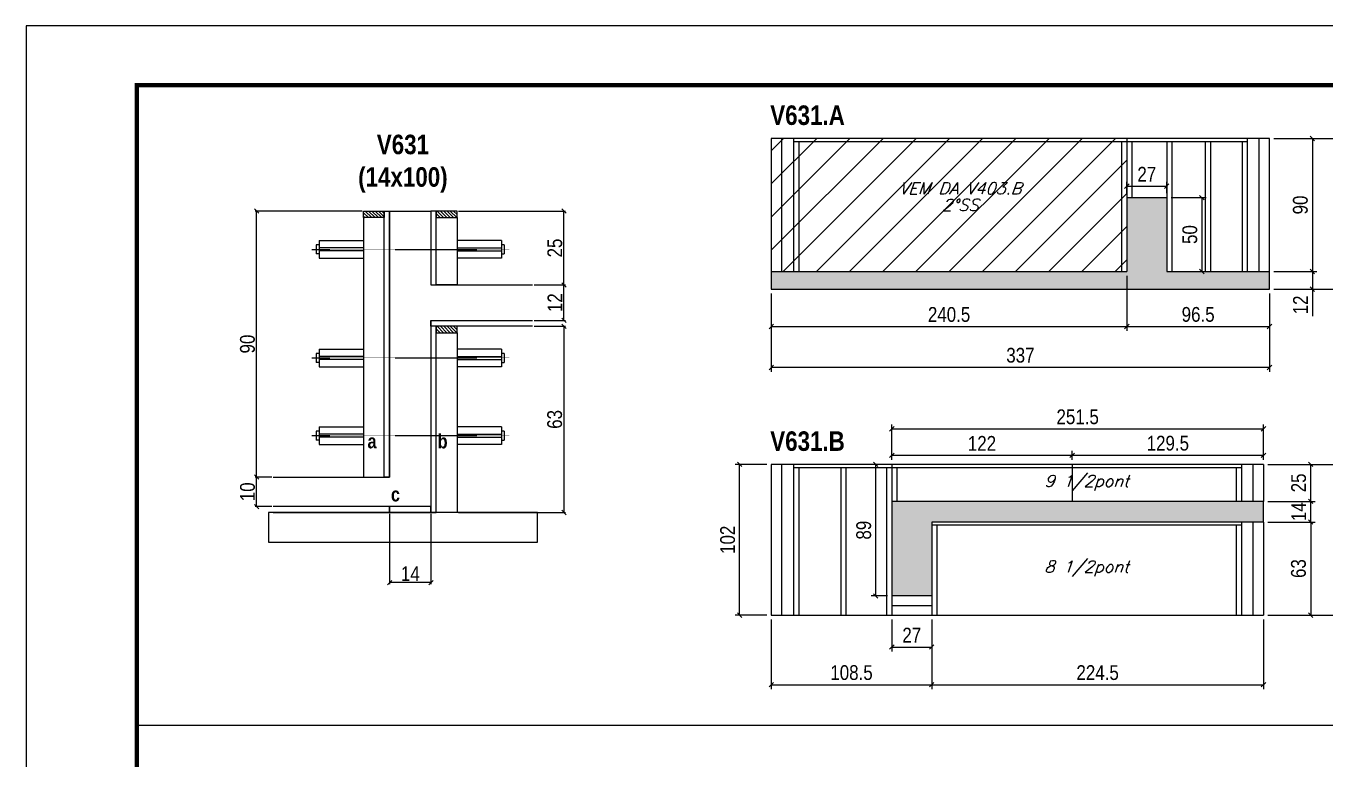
# Model space of a CAD drawing. Extents: x 3309 to 9590, y -2522 to 14608.
# Drawn here: x 8078 to 8957, y 9517 to 10014 of the extents above; entities that cross this region are included whole.
import ezdxf

# ---------------------------------------------------------------- set-up
doc = ezdxf.new("R2010")
doc.units = 0
doc.linetypes.add('DASHED', pattern=[0.75, 0.5, -0.25])
doc.linetypes.add('HIDDEN', pattern=[0.375, 0.25, -0.125])
for name, color, linetype in [('barrote', 251, 'Continuous'), ('COTA', 241, 'Continuous'), ('detalhes', 4, 'Continuous'), ('NOMENCLATURA', 7, 'Continuous'), ('Painéis', 200, 'Continuous'), ('SARR_2.2x7', 40, 'Continuous'), ('SARR_3.5x7', 81, 'Continuous'), ('TENSOR', 3, 'Continuous'), ('texto', 7, 'Continuous')]:
    doc.layers.add(name, color=color, linetype=linetype)
for name, color, linetype, lineweight in [('CONCRETO', 251, 'Continuous', 25), ('Folhas', 255, 'Continuous', 9), ('Hachura', 251, 'Continuous', 9), ('SARRAFO DE PRESSAO', 251, 'DASHED', 9)]:
    doc.layers.add(name, color=color, linetype=linetype, lineweight=lineweight)
doc.styles.add('COTA TECNICA', font='techl___.ttf', dxfattribs={"height": 10})
doc.styles.add('COTA TECNICA 2X', font='techl___.ttf', dxfattribs={"height": 10})
doc.styles.add('Romans', font='romans.shx')
doc.styles.add('TECNICA', font='techb___.ttf', dxfattribs={"height": 10})
doc.dimstyles.new('PAINEL', dxfattribs={"dimtxt": 10, "dimasz": 3, "dimexe": 3, "dimexo": 3, "dimgap": 3, "dimtad": 1, "dimdec": 1, "dimzin": 12, "dimdsep": 46, "dimtxsty": 'COTA TECNICA', "dimblk1": 'OBLIQUE', "dimblk2": 'OBLIQUE', "dimsah": 1, "dimcen": 0.9, "dimclrd": 4, "dimclre": 4, "dimclrt": 240, "dimadec": 1, "dimazin": 3, "dimtfac": 1, "dimtdec": 1, "dimtmove": 0, "dimatfit": 3, "dimfxl": 1, "dimtolj": 1, "dimtzin": 12, "dimarcsym": 0})
doc.dimstyles.new('SECAO', dxfattribs={"dimscale": 0.333333, "dimtxt": 5, "dimasz": 9, "dimexe": 3, "dimexo": 3, "dimgap": 3, "dimtad": 1, "dimdec": 1, "dimlfac": 0.5, "dimzin": 12, "dimdsep": 46, "dimtxsty": 'COTA TECNICA 2X', "dimblk1": 'OBLIQUE', "dimblk2": 'OBLIQUE', "dimsah": 1, "dimcen": 0.9, "dimclrd": 4, "dimclre": 4, "dimclrt": 240, "dimadec": 1, "dimazin": 3, "dimtfac": 1, "dimtdec": 1, "dimtmove": 0, "dimatfit": 3, "dimfxl": 1, "dimtolj": 1, "dimtzin": 12, "dimarcsym": 0})

# ---------------------------------------------------------------- blocks, each defined once
blk = doc.blocks.new('9999999999')
at = {"layer": 'Folhas'}
blk.add_lwpolyline([(98138.98, 34190.21), (99623.98, 34190.21), (99623.98, 35240.21), (98138.98, 35240.21)], close=True, dxfattribs=at)
at = {"layer": 'Folhas', "color": 30, "const_width": 3}
blk.add_lwpolyline([(98213.98, 34230.21), (99583.98, 34230.21), (99583.98, 35200.21), (98213.98, 35200.21)], close=True, dxfattribs=at)
blk = doc.blocks.new('_Oblique')
at = {"color": 0, "linetype": 'ByBlock', "lineweight": -2}
blk.add_line((-0.5, -0.5), (0.5, 0.5), dxfattribs=at)
blk = doc.blocks.new('*D502')
at = {"layer": 'COTA', "color": 4, "lineweight": -2, "transparency": 16777216}
for p, q in [((8244.16, 9708.28), (8232.85, 9708.28)), ((8233.85, 9688.28), (8233.85, 9708.28)), ((8244.16, 9688.28), (8232.85, 9688.28))]:
    blk.add_line(p, q, dxfattribs=at)
at = {"layer": 'Defpoints', "color": 0, "transparency": 16777216}
for p in [(8233.85, 9708.28), (8245.16, 9708.28), (8245.16, 9688.28)]:
    blk.add_point(p, dxfattribs=at)
at = {"layer": 'COTA', "color": 4, "lineweight": -2, "transparency": 16777216, "xscale": 3, "yscale": 3, "zscale": 3}
for p, rotation in [((8233.85, 9708.28), 90), ((8233.85, 9688.28), 270)]:
    blk.add_blockref('_Oblique', p, dxfattribs=dict(at, rotation=rotation))
at = {"layer": 'COTA', "color": 240, "transparency": 16777216, "insert": (8227.75, 9698.28), "char_height": 10, "attachment_point": 5, "rotation": 90, "style": 'COTA TECNICA 2X'}
blk.add_mtext('\\A1;10', dxfattribs=at)
blk = doc.blocks.new('*D503')
at = {"layer": 'COTA', "color": 4, "lineweight": -2, "transparency": 16777216}
for p, q in [((8305.26, 9888.28), (8232.85, 9888.28)), ((8233.85, 9708.28), (8233.85, 9888.28)), ((8244.16, 9708.28), (8232.85, 9708.28))]:
    blk.add_line(p, q, dxfattribs=at)
at = {"layer": 'Defpoints', "color": 0, "transparency": 16777216}
for p in [(8233.85, 9888.28), (8306.26, 9888.28), (8245.16, 9708.28)]:
    blk.add_point(p, dxfattribs=at)
at = {"layer": 'COTA', "color": 4, "lineweight": -2, "transparency": 16777216, "xscale": 3, "yscale": 3, "zscale": 3}
for p, rotation in [((8233.85, 9888.28), 90), ((8233.85, 9708.28), 270)]:
    blk.add_blockref('_Oblique', p, dxfattribs=dict(at, rotation=rotation))
at = {"layer": 'COTA', "color": 240, "transparency": 16777216, "insert": (8227.72, 9798.28), "char_height": 10, "attachment_point": 5, "rotation": 90, "style": 'COTA TECNICA 2X'}
blk.add_mtext('\\A1;90', dxfattribs=at)
blk = doc.blocks.new('*D504')
at = {"layer": 'COTA', "color": 4, "lineweight": -2, "transparency": 16777216}
for p, q in [((8421.56, 9810.28), (8442.78, 9810.28)), ((8441.78, 9810.28), (8441.78, 9684.28)), ((8370.46, 9684.28), (8442.78, 9684.28))]:
    blk.add_line(p, q, dxfattribs=at)
at = {"layer": 'Defpoints', "color": 0, "transparency": 16777216}
for p in [(8420.56, 9810.28), (8369.46, 9684.28, 0), (8441.78, 9684.28)]:
    blk.add_point(p, dxfattribs=at)
at = {"layer": 'COTA', "color": 4, "lineweight": -2, "transparency": 16777216, "xscale": 3, "yscale": 3, "zscale": 3}
for p, rotation in [((8441.78, 9810.28), 90), ((8441.78, 9684.28), 270)]:
    blk.add_blockref('_Oblique', p, dxfattribs=dict(at, rotation=rotation))
at = {"layer": 'COTA', "color": 240, "transparency": 16777216, "insert": (8435.56, 9747.28), "char_height": 10, "attachment_point": 5, "rotation": 90, "style": 'COTA TECNICA 2X'}
blk.add_mtext('\\A1;63', dxfattribs=at)
blk = doc.blocks.new('*D505')
at = {"layer": 'COTA', "color": 4, "lineweight": -2, "transparency": 16777216}
for p, q in [((8421.56, 9838.28), (8442.78, 9838.28)), ((8441.78, 9814.28), (8441.78, 9838.28)), ((8421.56, 9814.28), (8442.78, 9814.28))]:
    blk.add_line(p, q, dxfattribs=at)
at = {"layer": 'Defpoints', "color": 0, "transparency": 16777216}
for p in [(8420.56, 9838.28), (8441.78, 9838.28), (8420.56, 9814.28)]:
    blk.add_point(p, dxfattribs=at)
at = {"layer": 'COTA', "color": 4, "lineweight": -2, "transparency": 16777216, "xscale": 3, "yscale": 3, "zscale": 3}
for p, rotation in [((8441.78, 9838.28), 90), ((8441.78, 9814.28), 270)]:
    blk.add_blockref('_Oblique', p, dxfattribs=dict(at, rotation=rotation))
at = {"layer": 'COTA', "color": 240, "transparency": 16777216, "insert": (8435.72, 9826.28), "char_height": 10, "attachment_point": 5, "rotation": 90, "style": 'COTA TECNICA 2X'}
blk.add_mtext('\\A1;12', dxfattribs=at)
blk = doc.blocks.new('*D506')
at = {"layer": 'COTA', "color": 4, "lineweight": -2, "transparency": 16777216}
for p, q in [((8370.46, 9888.28), (8442.78, 9888.28)), ((8441.78, 9838.28), (8441.78, 9888.28)), ((8421.56, 9838.28), (8442.78, 9838.28))]:
    blk.add_line(p, q, dxfattribs=at)
at = {"layer": 'Defpoints', "color": 0, "transparency": 16777216}
for p in [(8369.46, 9888.28), (8441.78, 9888.28), (8420.56, 9838.28)]:
    blk.add_point(p, dxfattribs=at)
at = {"layer": 'COTA', "color": 4, "lineweight": -2, "transparency": 16777216, "xscale": 3, "yscale": 3, "zscale": 3}
for p, rotation in [((8441.78, 9888.28), 90), ((8441.78, 9838.28), 270)]:
    blk.add_blockref('_Oblique', p, dxfattribs=dict(at, rotation=rotation))
at = {"layer": 'COTA', "color": 240, "transparency": 16777216, "insert": (8435.67, 9863.28), "char_height": 10, "attachment_point": 5, "rotation": 90, "style": 'COTA TECNICA 2X'}
blk.add_mtext('\\A1;25', dxfattribs=at)
blk = doc.blocks.new('*D507')
at = {"layer": 'COTA', "color": 4, "lineweight": -2, "transparency": 16777216}
for p, q in [((8323.86, 9683.28), (8323.86, 9635.81)), ((8351.86, 9683.28), (8351.86, 9635.81)), ((8351.86, 9636.81), (8323.86, 9636.81))]:
    blk.add_line(p, q, dxfattribs=at)
at = {"layer": 'Defpoints', "color": 0, "transparency": 16777216}
for p in [(8323.86, 9684.28), (8351.86, 9684.28), (8323.86, 9636.81)]:
    blk.add_point(p, dxfattribs=at)
at = {"layer": 'COTA', "color": 4, "lineweight": -2, "transparency": 16777216, "xscale": 3, "yscale": 3, "zscale": 3, "rotation": 180}
blk.add_blockref('_Oblique', (8323.86, 9636.81), dxfattribs=at)
at = {"layer": 'COTA', "color": 4, "lineweight": -2, "transparency": 16777216, "xscale": 3, "yscale": 3, "zscale": 3}
blk.add_blockref('_Oblique', (8351.86, 9636.81), dxfattribs=at)
at = {"layer": 'COTA', "color": 240, "transparency": 16777216, "insert": (8337.86, 9642.88), "char_height": 10, "attachment_point": 5, "style": 'COTA TECNICA 2X'}
blk.add_mtext('\\A1;14', dxfattribs=at)
blk = doc.blocks.new('*D508')
at = {"layer": 'COTA', "color": 4, "lineweight": -2, "transparency": 16777216}
for p, q in [((8582.11, 9832.4), (8582.11, 9779.43)), ((8919.11, 9832.4), (8919.11, 9779.43)), ((8919.11, 9782.43), (8582.11, 9782.43))]:
    blk.add_line(p, q, dxfattribs=at)
at = {"layer": 'Defpoints', "color": 0, "transparency": 16777216}
for p in [(8582.11, 9835.4, 0), (8919.11, 9835.4), (8582.11, 9782.43)]:
    blk.add_point(p, dxfattribs=at)
at = {"layer": 'COTA', "color": 4, "lineweight": -2, "transparency": 16777216, "xscale": 3, "yscale": 3, "zscale": 3, "rotation": 180}
blk.add_blockref('_Oblique', (8582.11, 9782.43), dxfattribs=at)
at = {"layer": 'COTA', "color": 4, "lineweight": -2, "transparency": 16777216, "xscale": 3, "yscale": 3, "zscale": 3}
blk.add_blockref('_Oblique', (8919.11, 9782.43), dxfattribs=at)
at = {"layer": 'COTA', "color": 240, "transparency": 16777216, "insert": (8750.61, 9790.65), "char_height": 10, "attachment_point": 5, "style": 'COTA TECNICA'}
blk.add_mtext('\\A1;337', dxfattribs=at)
blk = doc.blocks.new('*D509')
at = {"layer": 'COTA', "color": 4, "lineweight": -2, "transparency": 16777216}
for p, q in [((8922.11, 9937.4), (8951.17, 9937.4)), ((8948.17, 9937.4), (8948.17, 9847.4)), ((8922.11, 9847.4), (8951.17, 9847.4))]:
    blk.add_line(p, q, dxfattribs=at)
at = {"layer": 'Defpoints', "color": 0, "transparency": 16777216}
for p in [(8919.11, 9937.4, 0), (8919.11, 9847.4, 0), (8948.17, 9847.4)]:
    blk.add_point(p, dxfattribs=at)
at = {"layer": 'COTA', "color": 4, "lineweight": -2, "transparency": 16777216, "xscale": 3, "yscale": 3, "zscale": 3}
for p, rotation in [((8948.17, 9937.4), 90), ((8948.17, 9847.4), 270)]:
    blk.add_blockref('_Oblique', p, dxfattribs=dict(at, rotation=rotation))
at = {"layer": 'COTA', "color": 240, "transparency": 16777216, "insert": (8940.04, 9892.4), "char_height": 10, "attachment_point": 5, "rotation": 90, "style": 'COTA TECNICA'}
blk.add_mtext('\\A1;90', dxfattribs=at)
blk = doc.blocks.new('*D510')
at = {"layer": 'COTA', "color": 4, "lineweight": -2, "transparency": 16777216}
for p, q in [((8822.61, 9844.4), (8822.61, 9807.14)), ((8582.11, 9832.4), (8582.11, 9807.14)), ((8582.11, 9810.14), (8822.61, 9810.14))]:
    blk.add_line(p, q, dxfattribs=at)
at = {"layer": 'Defpoints', "color": 0, "transparency": 16777216}
for p in [(8822.61, 9847.4, 0), (8582.11, 9835.4, 0), (8822.61, 9810.14)]:
    blk.add_point(p, dxfattribs=at)
at = {"layer": 'COTA', "color": 4, "lineweight": -2, "transparency": 16777216, "xscale": 3, "yscale": 3, "zscale": 3, "rotation": 180}
blk.add_blockref('_Oblique', (8582.11, 9810.14), dxfattribs=at)
at = {"layer": 'COTA', "color": 4, "lineweight": -2, "transparency": 16777216, "xscale": 3, "yscale": 3, "zscale": 3}
blk.add_blockref('_Oblique', (8822.61, 9810.14), dxfattribs=at)
at = {"layer": 'COTA', "color": 240, "transparency": 16777216, "insert": (8702.36, 9818.24), "char_height": 10, "attachment_point": 5, "style": 'COTA TECNICA'}
blk.add_mtext('\\A1;240.5', dxfattribs=at)
blk = doc.blocks.new('*D511')
at = {"layer": 'COTA', "color": 4, "lineweight": -2, "transparency": 16777216}
for p, q in [((8822.61, 9844.4), (8822.61, 9807.14)), ((8919.11, 9832.4), (8919.11, 9807.14)), ((8822.61, 9810.14), (8919.11, 9810.14))]:
    blk.add_line(p, q, dxfattribs=at)
at = {"layer": 'Defpoints', "color": 0, "transparency": 16777216}
for p in [(8822.61, 9847.4, 0), (8919.11, 9835.4), (8919.11, 9810.14)]:
    blk.add_point(p, dxfattribs=at)
at = {"layer": 'COTA', "color": 4, "lineweight": -2, "transparency": 16777216, "xscale": 3, "yscale": 3, "zscale": 3, "rotation": 180}
blk.add_blockref('_Oblique', (8822.61, 9810.14), dxfattribs=at)
at = {"layer": 'COTA', "color": 4, "lineweight": -2, "transparency": 16777216, "xscale": 3, "yscale": 3, "zscale": 3}
blk.add_blockref('_Oblique', (8919.11, 9810.14), dxfattribs=at)
at = {"layer": 'COTA', "color": 240, "transparency": 16777216, "insert": (8870.86, 9818.27), "char_height": 10, "attachment_point": 5, "style": 'COTA TECNICA'}
blk.add_mtext('\\A1;96.5', dxfattribs=at)
blk = doc.blocks.new('*D512')
at = {"layer": 'COTA', "color": 4, "lineweight": -2, "transparency": 16777216}
for p, q in [((8852.61, 9897.4), (8876.39, 9897.4)), ((8873.39, 9897.4), (8873.39, 9847.4)), ((8852.61, 9847.4), (8876.39, 9847.4))]:
    blk.add_line(p, q, dxfattribs=at)
at = {"layer": 'Defpoints', "color": 0, "transparency": 16777216}
for p in [(8849.61, 9897.4), (8849.61, 9847.4), (8873.39, 9847.4)]:
    blk.add_point(p, dxfattribs=at)
at = {"layer": 'COTA', "color": 4, "lineweight": -2, "transparency": 16777216, "xscale": 3, "yscale": 3, "zscale": 3}
for p, rotation in [((8873.39, 9897.4), 90), ((8873.39, 9847.4), 270)]:
    blk.add_blockref('_Oblique', p, dxfattribs=dict(at, rotation=rotation))
at = {"layer": 'COTA', "color": 240, "transparency": 16777216, "insert": (8865.28, 9872.4), "char_height": 10, "attachment_point": 5, "rotation": 90, "style": 'COTA TECNICA'}
blk.add_mtext('\\A1;50', dxfattribs=at)
blk = doc.blocks.new('*D513')
at = {"layer": 'COTA', "color": 4, "lineweight": -2, "transparency": 16777216}
for p, q in [((8822.61, 9900.4), (8822.61, 9908.12)), ((8822.61, 9905.12), (8849.61, 9905.12)), ((8849.61, 9900.4), (8849.61, 9908.12))]:
    blk.add_line(p, q, dxfattribs=at)
at = {"layer": 'Defpoints', "color": 0, "transparency": 16777216}
for p in [(8849.61, 9905.12), (8822.61, 9897.4, 0), (8849.61, 9897.4, 0)]:
    blk.add_point(p, dxfattribs=at)
at = {"layer": 'COTA', "color": 4, "lineweight": -2, "transparency": 16777216, "xscale": 3, "yscale": 3, "zscale": 3, "rotation": 180}
blk.add_blockref('_Oblique', (8822.61, 9905.12), dxfattribs=at)
at = {"layer": 'COTA', "color": 4, "lineweight": -2, "transparency": 16777216, "xscale": 3, "yscale": 3, "zscale": 3}
blk.add_blockref('_Oblique', (8849.61, 9905.12), dxfattribs=at)
at = {"layer": 'COTA', "color": 240, "transparency": 16777216, "insert": (8836.11, 9913.19), "char_height": 10, "attachment_point": 5, "style": 'COTA TECNICA'}
blk.add_mtext('\\A1;27', dxfattribs=at)
blk = doc.blocks.new('*D514')
at = {"layer": 'COTA', "color": 4, "lineweight": -2, "transparency": 16777216}
for p, q in [((8922.11, 9847.4), (8951.17, 9847.4)), ((8948.17, 9847.4), (8948.17, 9835.4)), ((8922.11, 9835.4), (8951.17, 9835.4)), ((8948.17, 9835.4), (8948.17, 9817.09))]:
    blk.add_line(p, q, dxfattribs=at)
at = {"layer": 'Defpoints', "color": 0, "transparency": 16777216}
for p in [(8919.11, 9847.4), (8919.11, 9835.4, 0), (8948.17, 9835.4)]:
    blk.add_point(p, dxfattribs=at)
at = {"layer": 'COTA', "color": 4, "lineweight": -2, "transparency": 16777216, "xscale": 3, "yscale": 3, "zscale": 3}
for p, rotation in [((8948.17, 9847.4), 90), ((8948.17, 9835.4), 270)]:
    blk.add_blockref('_Oblique', p, dxfattribs=dict(at, rotation=rotation))
at = {"layer": 'COTA', "color": 240, "transparency": 16777216, "insert": (8940.11, 9824.74), "char_height": 10, "attachment_point": 5, "rotation": 90, "style": 'COTA TECNICA'}
blk.add_mtext('\\A1;12', dxfattribs=at)
blk = doc.blocks.new('*D515')
at = {"layer": 'COTA', "color": 4, "lineweight": -2, "transparency": 16777216}
for p, q in [((8922.11, 9937.4), (8983.54, 9937.4)), ((8980.54, 9835.4), (8980.54, 9937.4)), ((8922.11, 9835.4), (8983.54, 9835.4))]:
    blk.add_line(p, q, dxfattribs=at)
at = {"layer": 'Defpoints', "color": 0, "transparency": 16777216}
for p in [(8919.11, 9937.4), (8980.54, 9937.4), (8919.11, 9835.4, 0)]:
    blk.add_point(p, dxfattribs=at)
at = {"layer": 'COTA', "color": 4, "lineweight": -2, "transparency": 16777216, "xscale": 3, "yscale": 3, "zscale": 3}
for p, rotation in [((8980.54, 9937.4), 90), ((8980.54, 9835.4), 270)]:
    blk.add_blockref('_Oblique', p, dxfattribs=dict(at, rotation=rotation))
at = {"layer": 'COTA', "color": 240, "transparency": 16777216, "insert": (8972.43, 9886.4), "char_height": 10, "attachment_point": 5, "rotation": 90, "style": 'COTA TECNICA'}
blk.add_mtext('\\A1;102', dxfattribs=at)
blk = doc.blocks.new('*D516')
at = {"layer": 'COTA', "color": 4, "lineweight": -2, "transparency": 16777216}
for p, q in [((8582.11, 9611.8), (8582.11, 9564.73)), ((8690.61, 9611.8), (8690.61, 9564.73)), ((8582.11, 9567.73), (8690.61, 9567.73))]:
    blk.add_line(p, q, dxfattribs=at)
at = {"layer": 'Defpoints', "color": 0, "transparency": 16777216}
for p in [(8582.11, 9614.8, 0), (8690.61, 9614.8, 0), (8690.61, 9567.73)]:
    blk.add_point(p, dxfattribs=at)
at = {"layer": 'COTA', "color": 4, "lineweight": -2, "transparency": 16777216, "xscale": 3, "yscale": 3, "zscale": 3, "rotation": 180}
blk.add_blockref('_Oblique', (8582.11, 9567.73), dxfattribs=at)
at = {"layer": 'COTA', "color": 4, "lineweight": -2, "transparency": 16777216, "xscale": 3, "yscale": 3, "zscale": 3}
blk.add_blockref('_Oblique', (8690.61, 9567.73), dxfattribs=at)
at = {"layer": 'COTA', "color": 240, "transparency": 16777216, "insert": (8636.36, 9575.86), "char_height": 10, "attachment_point": 5, "style": 'COTA TECNICA'}
blk.add_mtext('\\A1;108.5', dxfattribs=at)
blk = doc.blocks.new('*D517')
at = {"layer": 'COTA', "color": 4, "lineweight": -2, "transparency": 16777216}
for p, q in [((8579.11, 9716.8), (8557.67, 9716.8)), ((8560.67, 9614.8), (8560.67, 9716.8)), ((8579.11, 9614.8), (8557.67, 9614.8))]:
    blk.add_line(p, q, dxfattribs=at)
at = {"layer": 'Defpoints', "color": 0, "transparency": 16777216}
for p in [(8560.67, 9716.8), (8582.11, 9716.8), (8582.11, 9614.8)]:
    blk.add_point(p, dxfattribs=at)
at = {"layer": 'COTA', "color": 4, "lineweight": -2, "transparency": 16777216, "xscale": 3, "yscale": 3, "zscale": 3}
for p, rotation in [((8560.67, 9716.8), 90), ((8560.67, 9614.8), 270)]:
    blk.add_blockref('_Oblique', p, dxfattribs=dict(at, rotation=rotation))
at = {"layer": 'COTA', "color": 240, "transparency": 16777216, "insert": (8552.57, 9665.8), "char_height": 10, "attachment_point": 5, "rotation": 90, "style": 'COTA TECNICA'}
blk.add_mtext('\\A1;102', dxfattribs=at)
blk = doc.blocks.new('*D518')
at = {"layer": 'COTA', "color": 4, "lineweight": -2, "transparency": 16777216}
for p, q in [((8690.61, 9611.8), (8690.61, 9564.73)), ((8915.11, 9611.8), (8915.11, 9564.73)), ((8690.61, 9567.73), (8915.11, 9567.73))]:
    blk.add_line(p, q, dxfattribs=at)
at = {"layer": 'Defpoints', "color": 0, "transparency": 16777216}
for p in [(8690.61, 9614.8), (8915.11, 9614.8), (8915.11, 9567.73)]:
    blk.add_point(p, dxfattribs=at)
at = {"layer": 'COTA', "color": 4, "lineweight": -2, "transparency": 16777216, "xscale": 3, "yscale": 3, "zscale": 3, "rotation": 180}
blk.add_blockref('_Oblique', (8690.61, 9567.73), dxfattribs=at)
at = {"layer": 'COTA', "color": 4, "lineweight": -2, "transparency": 16777216, "xscale": 3, "yscale": 3, "zscale": 3}
blk.add_blockref('_Oblique', (8915.11, 9567.73), dxfattribs=at)
at = {"layer": 'COTA', "color": 240, "transparency": 16777216, "insert": (8802.86, 9575.84), "char_height": 10, "attachment_point": 5, "style": 'COTA TECNICA'}
blk.add_mtext('\\A1;224.5', dxfattribs=at)
blk = doc.blocks.new('*D519')
at = {"layer": 'COTA', "color": 4, "lineweight": -2, "transparency": 16777216}
for p, q in [((8918.11, 9677.8), (8949.99, 9677.8)), ((8946.99, 9677.8), (8946.99, 9614.8)), ((8918.11, 9614.8), (8949.99, 9614.8))]:
    blk.add_line(p, q, dxfattribs=at)
at = {"layer": 'Defpoints', "color": 0, "transparency": 16777216}
for p in [(8915.11, 9677.8), (8915.11, 9614.8), (8946.99, 9614.8)]:
    blk.add_point(p, dxfattribs=at)
at = {"layer": 'COTA', "color": 4, "lineweight": -2, "transparency": 16777216, "xscale": 3, "yscale": 3, "zscale": 3}
for p, rotation in [((8946.99, 9677.8), 90), ((8946.99, 9614.8), 270)]:
    blk.add_blockref('_Oblique', p, dxfattribs=dict(at, rotation=rotation))
at = {"layer": 'COTA', "color": 240, "transparency": 16777216, "insert": (8938.77, 9646.3), "char_height": 10, "attachment_point": 5, "rotation": 90, "style": 'COTA TECNICA'}
blk.add_mtext('\\A1;63', dxfattribs=at)
blk = doc.blocks.new('*D520')
at = {"layer": 'COTA', "color": 4, "lineweight": -2, "transparency": 16777216}
for p, q in [((8918.11, 9691.8), (8949.99, 9691.8)), ((8946.99, 9677.8), (8946.99, 9691.8)), ((8918.11, 9677.8), (8949.99, 9677.8))]:
    blk.add_line(p, q, dxfattribs=at)
at = {"layer": 'Defpoints', "color": 0, "transparency": 16777216}
for p in [(8915.11, 9691.8), (8946.99, 9691.8), (8915.11, 9677.8)]:
    blk.add_point(p, dxfattribs=at)
at = {"layer": 'COTA', "color": 4, "lineweight": -2, "transparency": 16777216, "xscale": 3, "yscale": 3, "zscale": 3}
for p, rotation in [((8946.99, 9691.8), 90), ((8946.99, 9677.8), 270)]:
    blk.add_blockref('_Oblique', p, dxfattribs=dict(at, rotation=rotation))
at = {"layer": 'COTA', "color": 240, "transparency": 16777216, "insert": (8938.91, 9684.8), "char_height": 10, "attachment_point": 5, "rotation": 90, "style": 'COTA TECNICA'}
blk.add_mtext('\\A1;14', dxfattribs=at)
blk = doc.blocks.new('*D521')
at = {"layer": 'COTA', "color": 4, "lineweight": -2, "transparency": 16777216}
for p, q in [((8918.11, 9716.8), (8949.99, 9716.8)), ((8946.99, 9691.8), (8946.99, 9716.8)), ((8918.11, 9691.8), (8949.99, 9691.8))]:
    blk.add_line(p, q, dxfattribs=at)
at = {"layer": 'Defpoints', "color": 0, "transparency": 16777216}
for p in [(8915.11, 9716.8), (8946.99, 9716.8), (8915.11, 9691.8)]:
    blk.add_point(p, dxfattribs=at)
at = {"layer": 'COTA', "color": 4, "lineweight": -2, "transparency": 16777216, "xscale": 3, "yscale": 3, "zscale": 3}
for p, rotation in [((8946.99, 9716.8), 90), ((8946.99, 9691.8), 270)]:
    blk.add_blockref('_Oblique', p, dxfattribs=dict(at, rotation=rotation))
at = {"layer": 'COTA', "color": 240, "transparency": 16777216, "insert": (8938.88, 9704.3), "char_height": 10, "attachment_point": 5, "rotation": 90, "style": 'COTA TECNICA'}
blk.add_mtext('\\A1;25', dxfattribs=at)
blk = doc.blocks.new('*D522')
at = {"layer": 'COTA', "color": 4, "lineweight": -2, "transparency": 16777216}
for p, q in [((8918.11, 9716.8), (8980.35, 9716.8)), ((8977.35, 9614.8), (8977.35, 9716.8)), ((8918.11, 9614.8), (8980.35, 9614.8))]:
    blk.add_line(p, q, dxfattribs=at)
at = {"layer": 'Defpoints', "color": 0, "transparency": 16777216}
for p in [(8915.11, 9716.8), (8977.35, 9716.8), (8915.11, 9614.8)]:
    blk.add_point(p, dxfattribs=at)
at = {"layer": 'COTA', "color": 4, "lineweight": -2, "transparency": 16777216, "xscale": 3, "yscale": 3, "zscale": 3}
for p, rotation in [((8977.35, 9716.8), 90), ((8977.35, 9614.8), 270)]:
    blk.add_blockref('_Oblique', p, dxfattribs=dict(at, rotation=rotation))
at = {"layer": 'COTA', "color": 240, "transparency": 16777216, "insert": (8969.25, 9665.8), "char_height": 10, "attachment_point": 5, "rotation": 90, "style": 'COTA TECNICA'}
blk.add_mtext('\\A1;102', dxfattribs=at)
blk = doc.blocks.new('*D523')
at = {"layer": 'COTA', "color": 4, "lineweight": -2, "transparency": 16777216}
for p, q in [((8660.61, 9716.8), (8649.75, 9716.8)), ((8652.75, 9627.8), (8652.75, 9716.8)), ((8660.61, 9627.8), (8649.75, 9627.8))]:
    blk.add_line(p, q, dxfattribs=at)
at = {"layer": 'Defpoints', "color": 0, "transparency": 16777216}
for p in [(8652.75, 9716.8), (8663.61, 9716.8), (8663.61, 9627.8)]:
    blk.add_point(p, dxfattribs=at)
at = {"layer": 'COTA', "color": 4, "lineweight": -2, "transparency": 16777216, "xscale": 3, "yscale": 3, "zscale": 3}
for p, rotation in [((8652.75, 9716.8), 90), ((8652.75, 9627.8), 270)]:
    blk.add_blockref('_Oblique', p, dxfattribs=dict(at, rotation=rotation))
at = {"layer": 'COTA', "color": 240, "transparency": 16777216, "insert": (8644.65, 9672.3), "char_height": 10, "attachment_point": 5, "rotation": 90, "style": 'COTA TECNICA'}
blk.add_mtext('\\A1;89', dxfattribs=at)
blk = doc.blocks.new('*D524')
at = {"layer": 'COTA', "color": 4, "lineweight": -2, "transparency": 16777216}
for p, q in [((8663.61, 9611.8), (8663.61, 9590.2)), ((8690.61, 9611.8), (8690.61, 9590.2)), ((8663.61, 9593.2), (8690.61, 9593.2))]:
    blk.add_line(p, q, dxfattribs=at)
at = {"layer": 'Defpoints', "color": 0, "transparency": 16777216}
for p in [(8663.61, 9614.8), (8690.61, 9614.8), (8690.61, 9593.2)]:
    blk.add_point(p, dxfattribs=at)
at = {"layer": 'COTA', "color": 4, "lineweight": -2, "transparency": 16777216, "xscale": 3, "yscale": 3, "zscale": 3, "rotation": 180}
blk.add_blockref('_Oblique', (8663.61, 9593.2), dxfattribs=at)
at = {"layer": 'COTA', "color": 4, "lineweight": -2, "transparency": 16777216, "xscale": 3, "yscale": 3, "zscale": 3}
blk.add_blockref('_Oblique', (8690.61, 9593.2), dxfattribs=at)
at = {"layer": 'COTA', "color": 240, "transparency": 16777216, "insert": (8677.11, 9601.27), "char_height": 10, "attachment_point": 5, "style": 'COTA TECNICA'}
blk.add_mtext('\\A1;27', dxfattribs=at)
blk = doc.blocks.new('*D525')
at = {"layer": 'COTA', "color": 4, "lineweight": -2, "transparency": 16777216}
for p, q in [((8663.61, 9719.8), (8663.61, 9743.87)), ((8663.61, 9740.87), (8915.11, 9740.87)), ((8915.11, 9719.8), (8915.11, 9743.87))]:
    blk.add_line(p, q, dxfattribs=at)
at = {"layer": 'Defpoints', "color": 0, "transparency": 16777216}
for p in [(8915.11, 9740.87), (8663.61, 9716.8), (8915.11, 9716.8)]:
    blk.add_point(p, dxfattribs=at)
at = {"layer": 'COTA', "color": 4, "lineweight": -2, "transparency": 16777216, "xscale": 3, "yscale": 3, "zscale": 3, "rotation": 180}
blk.add_blockref('_Oblique', (8663.61, 9740.87), dxfattribs=at)
at = {"layer": 'COTA', "color": 4, "lineweight": -2, "transparency": 16777216, "xscale": 3, "yscale": 3, "zscale": 3}
blk.add_blockref('_Oblique', (8915.11, 9740.87), dxfattribs=at)
at = {"layer": 'COTA', "color": 240, "transparency": 16777216, "insert": (8789.36, 9748.98), "char_height": 10, "attachment_point": 5, "style": 'COTA TECNICA'}
blk.add_mtext('\\A1;251.5', dxfattribs=at)
blk = doc.blocks.new('*D526')
at = {"layer": 'COTA', "color": 4, "lineweight": -2, "transparency": 16777216}
for p, q in [((8663.61, 9719.8), (8663.61, 9725.98)), ((8663.61, 9722.98), (8785.61, 9722.98)), ((8785.61, 9719.8), (8785.61, 9725.98))]:
    blk.add_line(p, q, dxfattribs=at)
at = {"layer": 'Defpoints', "color": 0, "transparency": 16777216}
for p in [(8785.61, 9722.98), (8663.61, 9716.8), (8785.61, 9716.8)]:
    blk.add_point(p, dxfattribs=at)
at = {"layer": 'COTA', "color": 4, "lineweight": -2, "transparency": 16777216, "xscale": 3, "yscale": 3, "zscale": 3, "rotation": 180}
blk.add_blockref('_Oblique', (8663.61, 9722.98), dxfattribs=at)
at = {"layer": 'COTA', "color": 4, "lineweight": -2, "transparency": 16777216, "xscale": 3, "yscale": 3, "zscale": 3}
blk.add_blockref('_Oblique', (8785.61, 9722.98), dxfattribs=at)
at = {"layer": 'COTA', "color": 240, "transparency": 16777216, "insert": (8724.61, 9731.04), "char_height": 10, "attachment_point": 5, "style": 'COTA TECNICA'}
blk.add_mtext('\\A1;122', dxfattribs=at)
blk = doc.blocks.new('*D527')
at = {"layer": 'COTA', "color": 4, "lineweight": -2, "transparency": 16777216}
for p, q in [((8785.61, 9719.8), (8785.61, 9725.98)), ((8785.61, 9722.98), (8915.11, 9722.98)), ((8915.11, 9719.8), (8915.11, 9725.98))]:
    blk.add_line(p, q, dxfattribs=at)
at = {"layer": 'Defpoints', "color": 0, "transparency": 16777216}
for p in [(8915.11, 9722.98), (8785.61, 9716.8), (8915.11, 9716.8)]:
    blk.add_point(p, dxfattribs=at)
at = {"layer": 'COTA', "color": 4, "lineweight": -2, "transparency": 16777216, "xscale": 3, "yscale": 3, "zscale": 3, "rotation": 180}
blk.add_blockref('_Oblique', (8785.61, 9722.98), dxfattribs=at)
at = {"layer": 'COTA', "color": 4, "lineweight": -2, "transparency": 16777216, "xscale": 3, "yscale": 3, "zscale": 3}
blk.add_blockref('_Oblique', (8915.11, 9722.98), dxfattribs=at)
at = {"layer": 'COTA', "color": 240, "transparency": 16777216, "insert": (8850.36, 9731.12), "char_height": 10, "attachment_point": 5, "style": 'COTA TECNICA'}
blk.add_mtext('\\A1;129.5', dxfattribs=at)

msp = doc.modelspace()

# ---------------------------------------------------------------- hatches: boundary and pattern name
at = {"layer": 'COTA'}
h = msp.add_hatch(dxfattribs=at)
h.set_pattern_fill('AR-CONC', color=256, scale=0.03)
h.set_pattern_definition([(50, (0, 21.1446), (5.46554, -0.4781726), [0.5715, -6.2865]), (355, (0, 21.1446), (-1.0573026, 5.7317054), [0.4572, -5.0292175]), (100.451445, (0.4555, 21.105), (4.4082374, 5.2535326), [0.4857003, -5.3427073]), (46.1842, (0, 22.6686), (8.1323712, -1.26127), [0.85725, -9.42975]), (96.63556, (0.678, 22.5635), (7.122124, 7.4227837), [0.7285507, -8.014068]), (351.18415, (0, 22.669), (7.122124, 7.422784), [0.685799, -7.543792]), (21, (0.762, 22.2876), (4.5484317, -3.067956), [0.5715, -6.2865]), (326, (0.762, 22.2876), (1.8540609, 5.525639), [0.4572, -5.0292]), (71.451445, (1.141, 22.032), (6.4024926, 2.457683), [0.4857003, -5.3426981]), (37.5, (0, 21.1446), (0.0926581, 2.53665117), [0, -4.96824, 0, -5.1054, 0, -5.04825]), (7.5, (0, 21.1446), (2.0045899, 3.00541724), [0, -2.91084, 0, -4.85394, 0, -1.92405]), (327.5, (-1.6993, 21.1446), (4.06771786, -0.17186232), [0, -1.905, 0, -5.9436, 0, -7.8867]), (317.5, (-2.4613, 21.1446), (4.4438754, 0.7627947), [0, -2.4765, 0, -3.94716, 0, -5.6007])])
h.paths.add_polyline_path([(8849.61, 9897.4), (8822.61, 9897.4), (8822.61, 9847.4), (8582.11, 9847.4), (8582.11, 9835.4), (8919.11, 9835.4), (8919.11, 9847.4), (8849.61, 9847.4)])
h = msp.add_hatch(dxfattribs=at)
h.set_pattern_fill('AR-CONC', color=256, scale=0.03)
h.set_pattern_definition([(50, (0, 104.931), (5.46554, -0.4781726), [0.5715, -6.2865]), (355, (0, 104.931), (-1.0573026, 5.7317054), [0.4572, -5.0292175]), (100.451445, (0.4555, 104.891), (4.4082374, 5.2535326), [0.4857003, -5.3427073]), (46.1842, (0, 106.455), (8.1323712, -1.26127), [0.85725, -9.42975]), (96.63556, (0.678, 106.35), (7.122124, 7.4227837), [0.7285507, -8.014068]), (351.18415, (0, 106.455), (7.122124, 7.422784), [0.685799, -7.543792]), (21, (0.762, 106.074), (4.5484317, -3.067956), [0.5715, -6.2865]), (326, (0.762, 106.074), (1.8540609, 5.525639), [0.4572, -5.0292]), (71.451445, (1.141, 105.818), (6.4024926, 2.457683), [0.4857003, -5.3426981]), (37.5, (0, 104.9308), (0.0926581, 2.53665117), [0, -4.96824, 0, -5.1054, 0, -5.04825]), (7.5, (0, 104.9308), (2.0045899, 3.00541724), [0, -2.91084, 0, -4.85394, 0, -1.92405]), (327.5, (-1.6993, 104.9308), (4.06771786, -0.17186232), [0, -1.905, 0, -5.9436, 0, -7.8867]), (317.5, (-2.4613, 104.9308), (4.4438754, 0.7627947), [0, -2.4765, 0, -3.94716, 0, -5.6007])])
h.paths.add_polyline_path([(8663.61, 9627.8), (8690.61, 9627.8), (8690.61, 9677.8), (8915.11, 9677.8), (8915.11, 9691.8), (8663.61, 9691.8)])
at = {"layer": 'Hachura', "linetype": 'ByBlock'}
h = msp.add_hatch(dxfattribs=at)
h.set_pattern_fill('ANSI31', color=256, scale=5)
h.paths.add_polyline_path([(8822.61, 9847.4), (8822.61, 9937.4), (8582.11, 9937.4), (8582.11, 9847.4)])
at = {"layer": 'SARR_2.2x7'}
h = msp.add_hatch(dxfattribs=at)
h.set_pattern_fill('ANSI31', color=256, scale=0.5, angle=90)
h.set_pattern_definition([(135, (41493.7997, -113628.2887), (-1.122532015, -1.122532015), [])])
h.paths.add_polyline_path([(8320.26, 9888.28), (8320.26, 9883.88), (8306.26, 9883.88), (8306.26, 9888.28)])
h = msp.add_hatch(dxfattribs=at)
h.set_pattern_fill('ANSI31', color=256, scale=0.5, angle=90)
h.set_pattern_definition([(135, (41463.7997, -113628.2887), (-1.122532015, -1.122532015), [])])
h.paths.add_polyline_path([(8355.46, 9888.28), (8355.46, 9883.88), (8369.46, 9883.88), (8369.46, 9888.28)])
h = msp.add_hatch(dxfattribs=at)
h.set_pattern_fill('ANSI31', color=256, scale=0.5, angle=90)
h.set_pattern_definition([(135, (41463.7997, -113706.2887), (-1.122532015, -1.122532015), [])])
h.paths.add_polyline_path([(8355.46, 9810.28), (8355.46, 9805.88), (8369.46, 9805.88), (8369.46, 9810.28)])

# ---------------------------------------------------------------- linework, layer by layer
at = {"ltscale": 3}
for p, q in [((8276.26, 9868.37), (8276.26, 9856.37)), ((8276.26, 9868.37), (8306.26, 9868.37)), ((8399.46, 9868.37), (8369.46, 9868.37)), ((8399.46, 9868.37), (8399.46, 9856.37)), ((8274.26, 9865.37), (8274.26, 9859.37)), ((8276.26, 9865.37), (8274.26, 9865.37)), ((8276.26, 9859.37), (8274.26, 9859.37)), ((8306.26, 9863.37), (8276.26, 9863.37)), ((8306.26, 9861.37), (8276.26, 9861.37)), ((8369.46, 9863.37), (8399.46, 9863.37)), ((8369.46, 9861.37), (8399.46, 9861.37)), ((8401.46, 9865.37), (8399.46, 9865.37)), ((8399.46, 9859.37), (8401.46, 9859.37)), ((8401.46, 9865.37), (8401.46, 9859.37)), ((8276.26, 9856.37), (8306.26, 9856.37)), ((8399.46, 9856.37), (8369.46, 9856.37)), ((8274.26, 9791.9), (8274.26, 9785.9)), ((8276.26, 9791.9), (8274.26, 9791.9)), ((8276.26, 9794.9), (8276.26, 9782.9)), ((8276.26, 9794.9), (8306.26, 9794.9)), ((8306.26, 9789.9), (8276.26, 9789.9)), ((8399.46, 9794.9), (8369.46, 9794.9)), ((8369.46, 9789.9), (8399.46, 9789.9)), ((8399.46, 9794.9), (8399.46, 9782.9)), ((8401.46, 9791.9), (8399.46, 9791.9)), ((8401.46, 9791.9), (8401.46, 9785.9)), ((8276.26, 9785.9), (8274.26, 9785.9)), ((8306.26, 9787.9), (8276.26, 9787.9)), ((8276.26, 9782.9), (8306.26, 9782.9)), ((8369.46, 9787.9), (8399.46, 9787.9)), ((8399.46, 9782.9), (8369.46, 9782.9)), ((8399.46, 9785.9), (8401.46, 9785.9)), ((8274.26, 9739.28), (8274.26, 9733.28)), ((8276.26, 9739.28), (8274.26, 9739.28)), ((8276.26, 9742.28), (8276.26, 9730.28)), ((8276.26, 9742.28), (8306.26, 9742.28)), ((8306.26, 9737.28), (8276.26, 9737.28)), ((8399.46, 9742.28), (8369.46, 9742.28)), ((8369.46, 9737.28), (8399.46, 9737.28)), ((8399.46, 9742.28), (8399.46, 9730.28)), ((8401.46, 9739.28), (8399.46, 9739.28)), ((8401.46, 9739.28), (8401.46, 9733.28)), ((8276.26, 9733.28), (8274.26, 9733.28)), ((8306.26, 9735.28), (8276.26, 9735.28)), ((8276.26, 9730.28), (8306.26, 9730.28)), ((8369.46, 9735.28), (8399.46, 9735.28)), ((8399.46, 9730.28), (8369.46, 9730.28)), ((8399.46, 9733.28), (8401.46, 9733.28))]:
    msp.add_line(p, q, dxfattribs=at)
at = {"layer": 'barrote'}
msp.add_lwpolyline([(8241.9, 9664.28), (8423.82, 9664.28), (8423.82, 9684.28), (8241.9, 9684.28)], close=True, dxfattribs=at)
at = {"layer": 'CONCRETO', "linetype": 'Continuous'}
for p, q in [((8323.86, 9708.28), (8323.86, 9888.28)), ((8323.86, 9888.28), (8351.86, 9888.28)), ((8351.86, 9888.28), (8351.86, 9838.28)), ((8351.86, 9838.28), (8420.56, 9838.28)), ((8351.86, 9814.28), (8351.86, 9688.28)), ((8245.16, 9708.28), (8323.86, 9708.28)), ((8351.86, 9688.28), (8245.16, 9688.28))]:
    msp.add_line(p, q, dxfattribs=at)
at = {"layer": 'COTA'}
for p, q in [((8582.11, 9847.4), (8582.11, 9835.4)), ((8919.11, 9835.4, 0), (8919.11, 9847.4)), ((8582.11, 9835.4), (8919.11, 9835.4, 0)), ((8915.11, 9677.8), (8915.11, 9691.8)), ((8663.61, 9627.8), (8663.61, 9614.8)), ((8152.87, 9540.3), (9522.87, 9540.3))]:
    msp.add_line(p, q, dxfattribs=at)
at = {"layer": 'Painéis', "linetype": 'ByBlock'}
for p, q in [((8919.11, 9937.4), (8582.11, 9937.4)), ((8582.11, 9937.4), (8582.11, 9847.4)), ((8822.61, 9937.4), (8822.61, 9847.4)), ((8919.11, 9847.4), (8919.11, 9937.4)), ((8822.61, 9897.4, 0), (8849.61, 9897.4, 0)), ((8849.61, 9897.4), (8849.61, 9847.4)), ((8582.11, 9847.4), (8822.61, 9847.4)), ((8849.61, 9847.4), (8919.11, 9847.4)), ((8915.11, 9716.8), (8582.11, 9716.8)), ((8582.11, 9716.8), (8582.11, 9614.8)), ((8663.61, 9716.8), (8663.61, 9627.8)), ((8785.61, 9716.8), (8785.61, 9691.8)), ((8915.11, 9716.8), (8915.11, 9691.8)), ((8915.11, 9691.8), (8663.61, 9691.8)), ((8915.11, 9677.8), (8690.61, 9677.8)), ((8690.61, 9677.8), (8690.61, 9614.8)), ((8915.11, 9677.8), (8915.11, 9614.8)), ((8690.61, 9627.8), (8663.61, 9627.8)), ((8582.11, 9614.8), (8915.11, 9614.8))]:
    msp.add_line(p, q, dxfattribs=at)
at = {"layer": 'Painéis', "linetype": 'Continuous'}
for points in [[(8320.26, 9708.28), (8320.26, 9888.28), (8323.86, 9888.28), (8323.86, 9708.28)], [(8355.46, 9838.28), (8355.46, 9888.28), (8351.86, 9888.28), (8351.86, 9838.28)], [(8351.86, 9688.28), (8323.86, 9688.28), (8323.86, 9684.28), (8351.86, 9684.28)]]:
    msp.add_lwpolyline(points, close=True, dxfattribs=at)
for points in [[(8420.56, 9810.28), (8351.86, 9810.28), (8351.86, 9814.28), (8420.56, 9814.28)], [(8245.16, 9684.28), (8323.86, 9684.28), (8323.86, 9688.28), (8245.16, 9688.28)]]:
    msp.add_lwpolyline(points, dxfattribs=at)
at = {"layer": 'Painéis', "linetype": 'Continuous', "elevation": 0}
msp.add_lwpolyline([(8355.46, 9684.28), (8355.46, 9810.28), (8351.86, 9810.28), (8351.86, 9684.28)], close=True, dxfattribs=at)
at = {"layer": 'SARR_2.2x7', "linetype": 'Continuous'}
for p, q in [((8589.11, 9847.4), (8589.11, 9937.4)), ((8822.61, 9935.2), (8597.11, 9935.2)), ((8904.11, 9935.2), (8822.61, 9935.2)), ((8912.11, 9847.4), (8912.11, 9937.4)), ((8589.11, 9614.8), (8589.11, 9716.8)), ((8663.61, 9714.6), (8597.11, 9714.6)), ((8900.11, 9714.6), (8663.61, 9714.6)), ((8908.11, 9691.8), (8908.11, 9716.8)), ((8900.11, 9675.6), (8690.61, 9675.6)), ((8908.11, 9614.8), (8908.11, 9677.8))]:
    msp.add_line(p, q, dxfattribs=at)
at = {"layer": 'SARR_2.2x7'}
msp.add_line((8663.61, 9621.3), (8690.61, 9621.3), dxfattribs=at)
at = {"layer": 'SARR_2.2x7', "elevation": 0}
for points in [[(8306.26, 9888.28), (8320.26, 9888.28), (8320.26, 9883.88), (8306.26, 9883.88)], [(8369.46, 9888.28), (8355.46, 9888.28), (8355.46, 9883.88), (8369.46, 9883.88)]]:
    msp.add_lwpolyline(points, close=True, dxfattribs=at)
at = {"layer": 'SARR_2.2x7'}
msp.add_lwpolyline([(8369.46, 9810.28), (8355.46, 9810.28), (8355.46, 9805.88), (8369.46, 9805.88)], close=True, dxfattribs=at)
at = {"layer": 'SARR_3.5x7'}
for p, q in [((8597.11, 9937.4), (8597.11, 9847.4)), ((8600.61, 9935.2), (8600.61, 9847.4)), ((8819.11, 9935.2), (8819.11, 9847.4)), ((8826.11, 9935.2), (8826.11, 9897.4)), ((8849.61, 9935.2), (8849.61, 9897.4, 0)), ((8853.11, 9935.2), (8853.11, 9847.4)), ((8875.61, 9935.2), (8875.61, 9847.4)), ((8879.11, 9935.2), (8879.11, 9847.4)), ((8900.61, 9935.2), (8900.61, 9847.4)), ((8904.11, 9937.4), (8904.11, 9847.4)), ((8597.11, 9716.8), (8597.11, 9614.8)), ((8600.61, 9714.6), (8600.61, 9614.8)), ((8629.04, 9714.6), (8629.04, 9614.8)), ((8632.54, 9714.6), (8632.54, 9614.8)), ((8660.11, 9714.6), (8660.11, 9614.8)), ((8667.11, 9714.6), (8667.11, 9691.8)), ((8896.61, 9714.6), (8896.61, 9691.8)), ((8900.11, 9716.8), (8900.11, 9691.8)), ((8694.11, 9675.6), (8694.11, 9614.8)), ((8896.61, 9675.6), (8896.61, 9614.8)), ((8900.11, 9677.8), (8900.11, 9614.8))]:
    msp.add_line(p, q, dxfattribs=at)
for points in [[(8320.26, 9883.88), (8306.26, 9883.88), (8306.26, 9708.28), (8320.26, 9708.28)], [(8355.46, 9883.88), (8369.46, 9883.88), (8369.46, 9838.28), (8355.46, 9838.28)]]:
    msp.add_lwpolyline(points, close=True, dxfattribs=at)
at = {"layer": 'SARR_3.5x7', "elevation": 0}
msp.add_lwpolyline([(8355.46, 9805.88), (8369.46, 9805.88), (8369.46, 9684.28), (8355.46, 9684.28)], close=True, dxfattribs=at)
at = {"layer": 'TENSOR', "linetype": 'HIDDEN', "ltscale": 0.5}
for p, q in [((8271.26, 9862.37), (8404.76, 9862.37)), ((8271.26, 9788.9), (8404.76, 9788.9)), ((8271.26, 9736.28), (8404.76, 9736.28))]:
    msp.add_line(p, q, dxfattribs=at)

# ---------------------------------------------------------------- block references
at = {"layer": 'SARRAFO DE PRESSAO', "color": 6, "linetype": 'ByBlock'}
msp.add_blockref('9999999999', (-90061.11, -25226.65), dxfattribs=at)

# ---------------------------------------------------------------- texts
at = {"layer": 'detalhes', "style": 'TECNICA'}
for s, p in [('b', (8356.36, 9727.66)), ('a', (8308.93, 9727.67)), ('c', (8324.75, 9691.75))]:
    msp.add_text(s, height=9.6, dxfattribs=at).set_placement(p)
at = {"layer": 'NOMENCLATURA', "style": 'TECNICA'}
for s, p in [('V631.A', (8581.39, 9946.59, 0)), ('V631.B', (8581.39, 9725.99, 0))]:
    msp.add_text(s, height=13.2, dxfattribs=at).set_placement(p)
at = {"layer": 'NOMENCLATURA', "insert": (8332.86, 9939.98), "char_height": 13.2, "attachment_point": 2, "style": 'TECNICA'}
msp.add_mtext_dynamic_manual_height_columns('V631\\P(14x100)', width=300.2766, gutter_width=1, heights=[0], dxfattribs=at)
at = {"layer": 'texto', "color": 2, "char_height": 8, "attachment_point": 5, "style": 'Romans'}
for s, insert in [('{\\Q19;\\C256;VEM DA V403.B}', (8709.86, 9903.68)), ('{\\Q19;\\C256;2°SS}', (8709.86, 9892.4)), ('{\\Q19;\\C256;9 1/2pont}', (8795.36, 9704.3)), ('{\\Q19;\\C256;8 1/2pont}', (8795.36, 9646.3))]:
    msp.add_mtext(s, dxfattribs=dict(at, insert=insert))

# ---------------------------------------------------------------- dimensions: what is measured, and where the dimension line sits
at = {"layer": 'COTA'}
for base, p1, p2, dimstyle, picture, middle in [((8948.17, 9847.4, 0), (8919.11, 9937.4), (8919.11, 9847.4), 'PAINEL', '*D509', (8940.04, 9892.4, 0)), ((8980.54, 9937.4), (8919.11, 9835.4, 0), (8919.11, 9937.4), 'PAINEL', '*D515', (8972.43, 9886.4)), ((8873.39, 9847.4), (8849.61, 9897.4), (8849.61, 9847.4), 'PAINEL', '*D512', (8865.28, 9872.4)), ((8233.85, 9888.28), (8245.16, 9708.28), (8306.26, 9888.28), 'SECAO', '*D503', (8227.72, 9798.28)), ((8441.78, 9888.28), (8420.56, 9838.28), (8369.46, 9888.28), 'SECAO', '*D506', (8435.67, 9863.28)), ((8948.17, 9835.4), (8919.11, 9847.4), (8919.11, 9835.4, 0), 'PAINEL', '*D514', (8940.11, 9824.74)), ((8441.78, 9838.28), (8420.56, 9814.28), (8420.56, 9838.28), 'SECAO', '*D505', (8435.72, 9826.28)), ((8441.78, 9684.28), (8420.56, 9810.28), (8369.46, 9684.28), 'SECAO', '*D504', (8435.56, 9747.28)), ((8233.85, 9708.28), (8245.16, 9688.28), (8245.16, 9708.28), 'SECAO', '*D502', (8227.75, 9698.28)), ((8560.67, 9716.8), (8582.11, 9614.8), (8582.11, 9716.8), 'PAINEL', '*D517', (8552.57, 9665.8)), ((8652.75, 9716.8), (8663.61, 9627.8), (8663.61, 9716.8), 'PAINEL', '*D523', (8644.65, 9672.3)), ((8946.99, 9716.8), (8915.11, 9691.8), (8915.11, 9716.8), 'PAINEL', '*D521', (8938.88, 9704.3)), ((8977.35, 9716.8), (8915.11, 9614.8), (8915.11, 9716.8), 'PAINEL', '*D522', (8969.25, 9665.8)), ((8946.99, 9614.8), (8915.11, 9677.8), (8915.11, 9614.8), 'PAINEL', '*D519', (8938.77, 9646.3))]:
    dim = msp.add_linear_dim(base=base, p1=p1, p2=p2, angle=90, dimstyle=dimstyle, dxfattribs=at)
    dim.commit()
    dim.dimension.update_dxf_attribs({"geometry": picture, "text_midpoint": middle})
for base, p1, p2, picture, middle in [((8849.61, 9905.12), (8822.61, 9897.4, 0), (8849.61, 9897.4, 0), '*D513', (8836.11, 9913.19)), ((8822.61, 9810.14, 0), (8582.11, 9835.4), (8822.61, 9847.4), '*D510', (8702.36, 9818.24, 0)), ((8582.11, 9782.43, 0), (8919.11, 9835.4, 0), (8582.11, 9835.4), '*D508', (8750.61, 9790.65, 0)), ((8915.11, 9740.87), (8663.61, 9716.8), (8915.11, 9716.8), '*D525', (8789.36, 9748.98)), ((8785.61, 9722.98), (8663.61, 9716.8), (8785.61, 9716.8), '*D526', (8724.61, 9731.04)), ((8690.61, 9567.73, 0), (8582.11, 9614.8), (8690.61, 9614.8), '*D516', (8636.36, 9575.86, 0)), ((8690.61, 9593.2), (8663.61, 9614.8), (8690.61, 9614.8), '*D524', (8677.11, 9601.27)), ((8915.11, 9567.73), (8690.61, 9614.8), (8915.11, 9614.8), '*D518', (8802.86, 9575.84))]:
    dim = msp.add_linear_dim(base=base, p1=p1, p2=p2, dimstyle='PAINEL', dxfattribs=at)
    dim.commit()
    dim.dimension.update_dxf_attribs({"geometry": picture, "text_midpoint": middle})
for base, p1, p2, picture, middle in [((8919.11, 9810.14, 0), (8822.61, 9847.4), (8919.11, 9835.4, 0), '*D511', (8870.86, 9818.27, 0)), ((8915.11, 9722.98), (8785.61, 9716.8), (8915.11, 9716.8), '*D527', (8850.36, 9731.12))]:
    dim = msp.add_linear_dim(base=base, p1=p1, p2=p2, dimstyle='PAINEL', override={"dimtmove": 1}, dxfattribs=at)
    dim.commit()
    dim.dimension.update_dxf_attribs({"geometry": picture, "text_midpoint": middle})
for base, p1, p2, angle, dimstyle, picture, middle in [((8946.99, 9691.8), (8915.11, 9677.8), (8915.11, 9691.8), 90, 'PAINEL', '*D520', (8946.99, 9684.8)), ((8323.86, 9636.81), (8351.86, 9684.28), (8323.86, 9684.28), 180, 'SECAO', '*D507', (8337.86, 9636.81))]:
    dim = msp.add_linear_dim(base=base, p1=p1, p2=p2, angle=angle, dimstyle=dimstyle, dxfattribs=at)
    dim.commit()
    dim.dimension.update_dxf_attribs({"geometry": picture, "text_midpoint": middle, "dimtype": 160})

doc.saveas('drawing.dxf')
